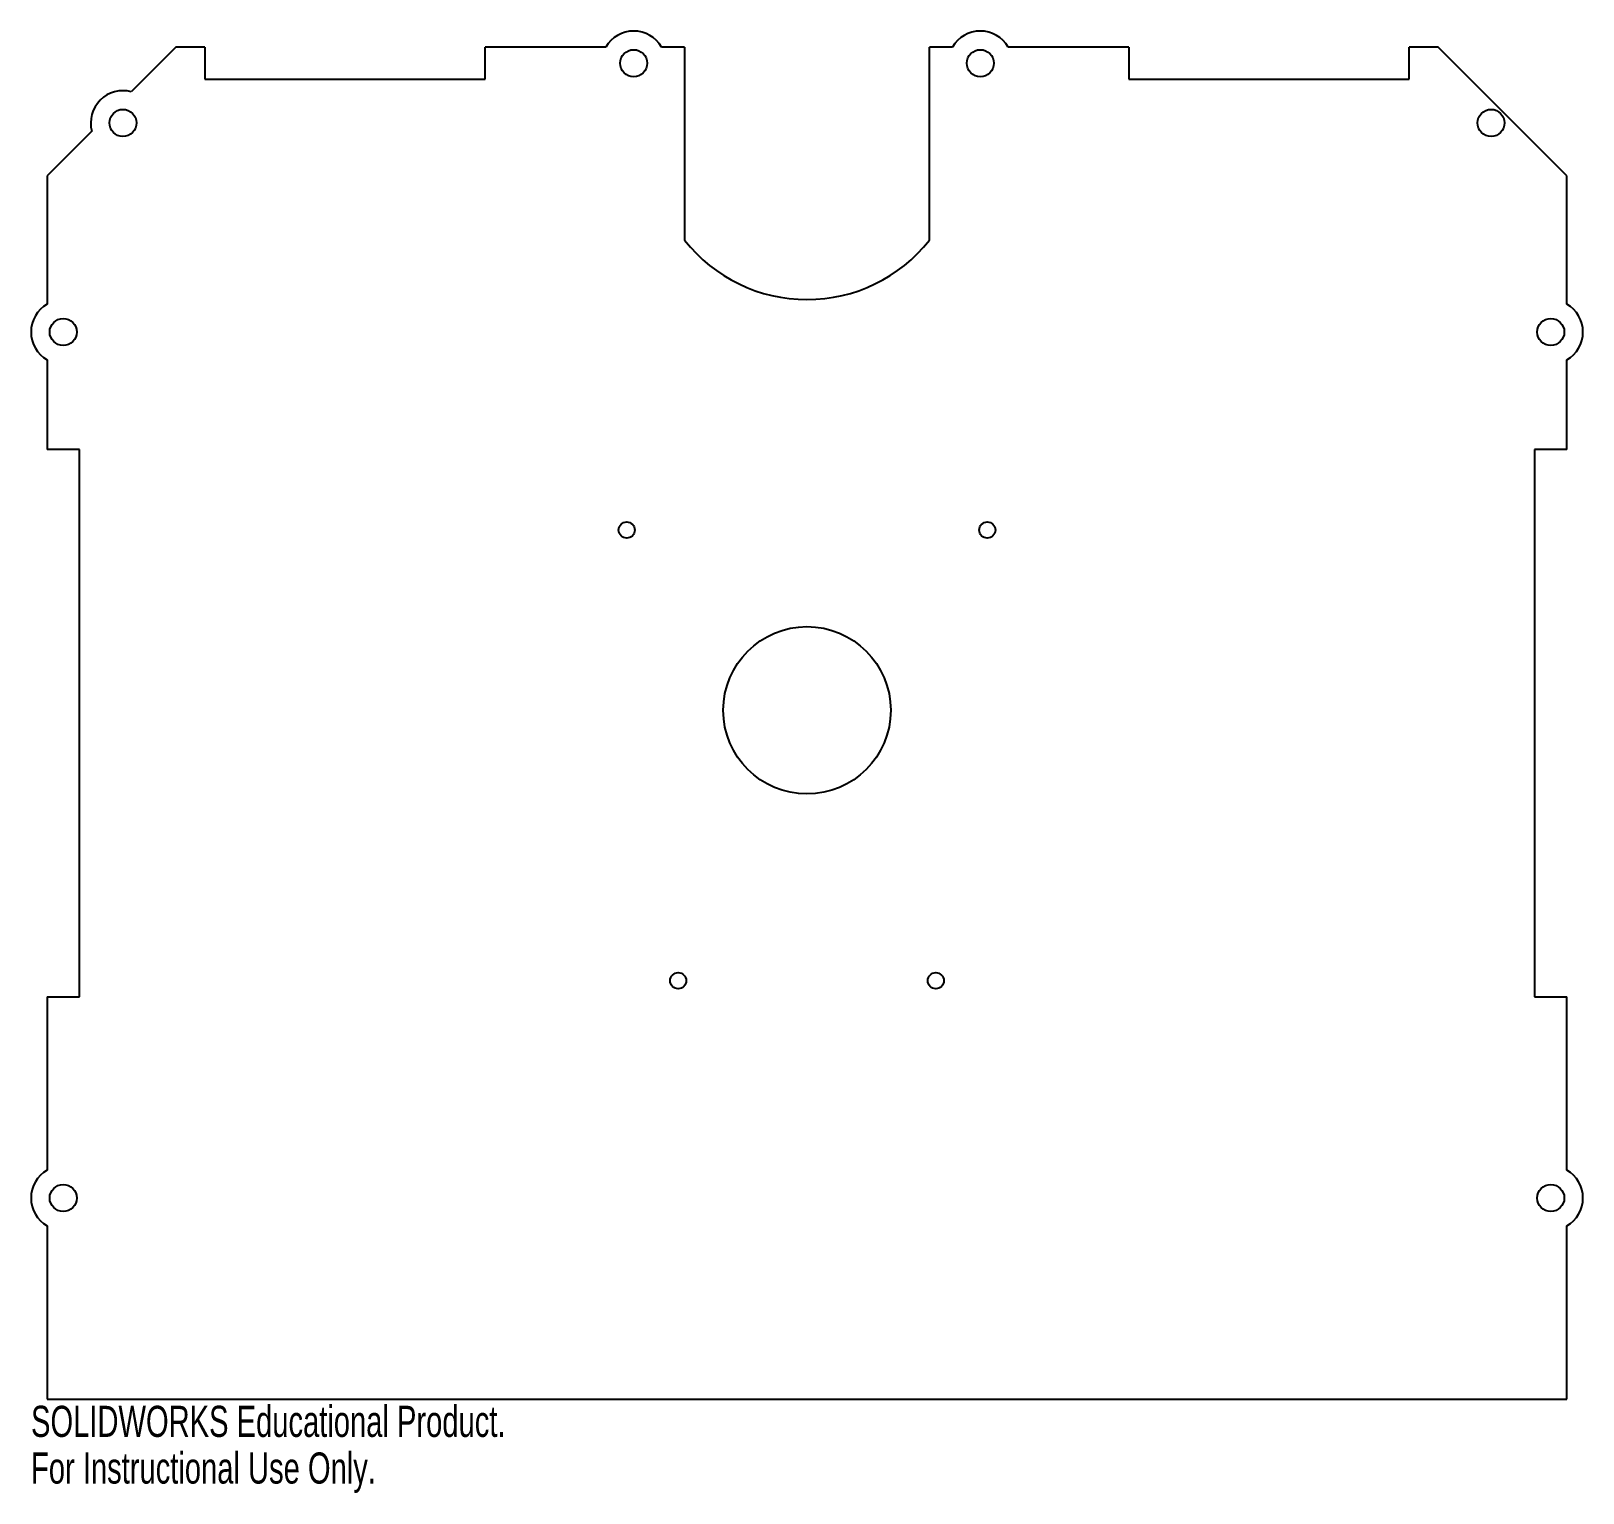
# Model space of a CAD drawing. Header units: millimetres. Extents: x -120 to 121, y -122 to 105.
import ezdxf

# ---------------------------------------------------------------- set-up
doc = ezdxf.new("R2010")
doc.units = ezdxf.units.MM
doc.styles.add('SLDTEXTSTYLE0', font='TXT', dxfattribs={"width": 0.7})

msp = doc.modelspace()

# ---------------------------------------------------------------- linework, layer by layer
at = {"color": 7, "linetype": 'Continuous', "lineweight": 25}
for p, q in [((-98, 103), (-104.94, 96.06)), ((-93.5, 103), (-98, 103)), ((-93.5, 103), (-93.5, 98)), ((-31.24, 103), (-50, 103)), ((-50, 98), (-50, 103)), ((-19, 103), (-22.58, 103)), ((-19, 103), (-19, 73)), ((22.58, 103), (19, 103)), ((19, 73), (19, 103)), ((50, 103), (31.24, 103)), ((50, 103), (50, 98)), ((98, 103), (93.5, 103)), ((93.5, 98), (93.5, 103)), ((118, 83), (98, 103)), ((-93.5, 98), (-50, 98)), ((50, 98), (93.5, 98)), ((-111.06, 89.94), (-118, 83)), ((-118, 83), (-118, 63.08)), ((118, 63.08), (118, 83)), ((-118, 54.42), (-118, 40.5)), ((118, 40.5), (118, 54.42)), ((-113, 40.5), (-118, 40.5)), ((-113, -44.5), (-113, 40.5)), ((113, 40.5), (113, -44.5)), ((118, 40.5), (113, 40.5)), ((-118, -44.5), (-113, -44.5)), ((-118, -44.5), (-118, -71.42)), ((113, -44.5), (118, -44.5)), ((118, -71.42), (118, -44.5)), ((-118, -80.08), (-118, -107)), ((118, -107), (118, -80.08)), ((-118, -107), (118, -107))]:
    msp.add_line(p, q, dxfattribs=at)
for centre, radius in [((-26.91, 100.5), 2.1), ((26.91, 100.5), 2.1), ((-106.23, 91.23), 2.1), ((106.23, 91.23), 2.1), ((-115.5, 58.75), 2.1), ((115.5, 58.75), 2.1), ((-28, 28), 1.25), ((28, 28), 1.25), ((0, 0), 13), ((-20, -42), 1.25), ((20, -42), 1.25), ((-115.5, -75.75), 2.1), ((115.5, -75.75), 2.1)]:
    msp.add_circle(centre, radius, dxfattribs=at)
for centre, radius, start, end in [((-26.91, 100.5), 5, 30, 150), ((26.91, 100.5), 5, 30, 150), ((-106.23, 91.23), 5, 75, 195), ((0, 88), 24.21, 218.2902, 321.7098), ((-115.5, 58.75), 5, 120, 240), ((115.5, 58.75), 5, 300, 60), ((-115.5, -75.75), 5, 120, 240), ((115.5, -75.75), 5, 300, 60)]:
    msp.add_arc(centre, radius, start, end, dxfattribs=at)

# ---------------------------------------------------------------- texts
at = {"color": 7, "linetype": 'Continuous', "char_height": 4.8336, "attachment_point": 1, "style": 'SLDTEXTSTYLE0'}
for s, insert in [('SOLIDWORKS Educational Product.', (-120.5, -108.02)), ('For Instructional Use Only.', (-120.5, -115.27))]:
    msp.add_mtext(s, dxfattribs=dict(at, insert=insert))

doc.saveas('drawing.dxf')
